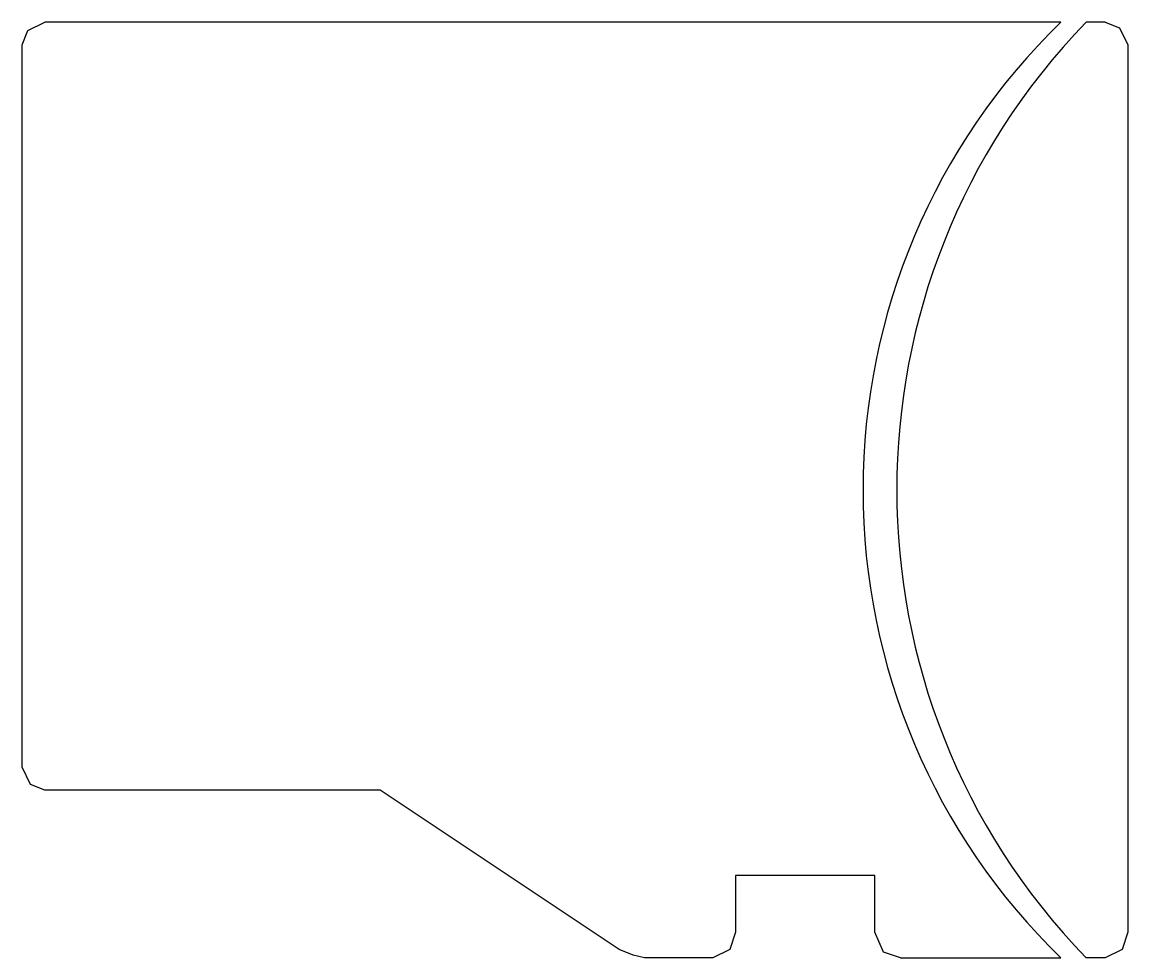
# Model space of a CAD drawing. Header units: millimetres. Extents: x 104.66 to 108.55, y -14.24 to -10.95.
import ezdxf

# ---------------------------------------------------------------- set-up
doc = ezdxf.new("R2010")
doc.units = ezdxf.units.MM

msp = doc.modelspace()

# ---------------------------------------------------------------- linework, layer by layer
at = {"color": 7, "linetype": 'Continuous'}
for p, q in [((104.68, -10.98), (104.74, -10.95)), ((108.314, -10.95), (104.74, -10.95)), ((108.47, -10.95), (108.4029, -10.95)), ((108.47, -10.95), (108.52, -10.97)), ((104.66, -11.03), (104.68, -10.98)), ((108.52, -10.97), (108.55, -11.03)), ((104.66, -13.57), (104.66, -11.03)), ((108.55, -11.03), (108.55, -14.15)), ((104.69, -13.63), (104.66, -13.57)), ((104.74, -13.65), (104.69, -13.63)), ((105.92, -13.65), (104.74, -13.65)), ((106.76, -14.21), (105.92, -13.65)), ((107.66, -13.95), (107.17, -13.95)), ((107.17, -13.95), (107.17, -14.15)), ((107.66, -14.15), (107.66, -13.95)), ((107.17, -14.15), (107.15, -14.21)), ((107.69, -14.22), (107.66, -14.15)), ((108.55, -14.15), (108.53, -14.21)), ((106.81, -14.23), (106.76, -14.21)), ((106.85, -14.24), (106.81, -14.23)), ((107.15, -14.21), (107.09, -14.24)), ((107.75, -14.24), (107.69, -14.22)), ((108.53, -14.21), (108.47, -14.24)), ((107.09, -14.24), (106.85, -14.24)), ((107.75, -14.24), (108.314, -14.24)), ((108.47, -14.24), (108.4029, -14.24))]:
    msp.add_line(p, q, dxfattribs=at)
for centre, radius, start, end in [((109.9106, -12.595), 2.2924, 134.1445, 225.8555), ((110.1013, -12.595), 2.3644, 135.915, 224.085)]:
    msp.add_arc(centre, radius, start, end, dxfattribs=at)

doc.saveas('drawing.dxf')
